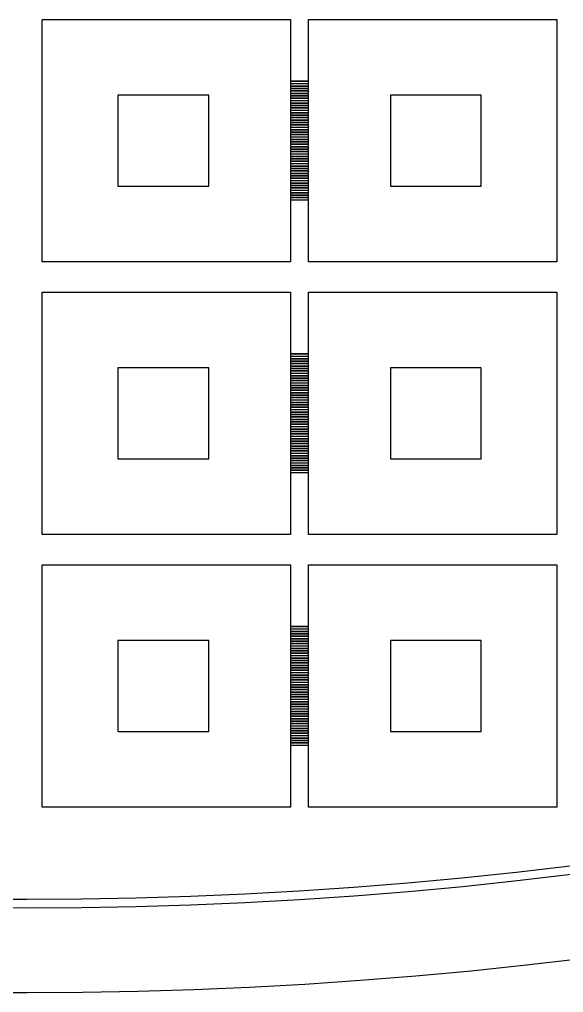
# Model space of a CAD drawing. Extents: x 40 to 187, y -3 to 150.
# Drawn here: x 110.31 to 119.5, y -2.87 to 13.55 of the extents above; entities that cross this region are included whole.
import ezdxf

# ---------------------------------------------------------------- set-up
doc = ezdxf.new("R2010")
doc.units = 0

msp = doc.modelspace()

# ---------------------------------------------------------------- linework, layer by layer
for p, q in [((110.696, 9.459), (110.696, 13.5494)), ((110.696, 13.5494), (114.889, 13.5494)), ((114.889, 13.5494), (114.889, 12.5115)), ((115.196, 12.5115), (115.196, 13.5494)), ((115.196, 13.5494), (119.389, 13.5494)), ((119.389, 13.5494), (119.389, 9.459)), ((114.889, 12.5115), (115.196, 12.5115)), ((115.196, 12.5013), (114.889, 12.5013)), ((114.889, 12.5013), (114.889, 12.4706)), ((115.196, 12.4706), (115.196, 12.5013)), ((114.889, 12.4706), (115.196, 12.4706)), ((115.196, 12.4604), (114.889, 12.4604)), ((114.889, 12.4604), (114.889, 12.4297)), ((114.889, 12.4297), (115.196, 12.4297)), ((115.196, 12.4195), (114.889, 12.4195)), ((114.889, 12.4195), (114.889, 12.3888)), ((114.889, 12.3888), (115.196, 12.3888)), ((115.196, 12.3786), (114.889, 12.3786)), ((114.889, 12.3786), (114.889, 12.3479)), ((114.889, 12.3479), (115.196, 12.3479)), ((115.196, 12.3376), (114.889, 12.3376)), ((114.889, 12.3376), (114.889, 12.307)), ((115.196, 12.4297), (115.196, 12.4604)), ((115.196, 12.3888), (115.196, 12.4195)), ((115.196, 12.3479), (115.196, 12.3786)), ((115.196, 12.307), (115.196, 12.3376)), ((113.509, 12.2712), (111.975, 12.2712)), ((111.975, 12.2712), (111.975, 10.7373)), ((113.509, 10.7373), (113.509, 12.2712)), ((114.889, 12.307), (115.196, 12.307)), ((115.196, 12.2968), (114.889, 12.2968)), ((114.889, 12.2968), (114.889, 12.2661)), ((114.889, 12.2661), (115.196, 12.2661)), ((115.196, 12.2558), (114.889, 12.2558)), ((114.889, 12.2558), (114.889, 12.2252)), ((114.889, 12.2252), (115.196, 12.2252)), ((115.196, 12.2149), (114.889, 12.2149)), ((114.889, 12.2149), (114.889, 12.1843)), ((114.889, 12.1843), (115.196, 12.1843)), ((115.196, 12.174), (114.889, 12.174)), ((114.889, 12.174), (114.889, 12.1434)), ((115.196, 12.2661), (115.196, 12.2968)), ((115.196, 12.2252), (115.196, 12.2558)), ((115.196, 12.1843), (115.196, 12.2149)), ((115.196, 12.1434), (115.196, 12.174)), ((118.11, 12.2712), (116.576, 12.2712)), ((116.576, 12.2712), (116.576, 10.7373)), ((118.11, 10.7373), (118.11, 12.2712)), ((114.889, 12.1434), (115.196, 12.1434)), ((115.196, 12.1331), (114.889, 12.1331)), ((114.889, 12.1331), (114.889, 12.1024)), ((114.889, 12.1024), (115.196, 12.1024)), ((115.196, 12.0922), (114.889, 12.0922)), ((114.889, 12.0922), (114.889, 12.0616)), ((114.889, 12.0616), (115.196, 12.0616)), ((115.196, 12.0513), (114.889, 12.0513)), ((114.889, 12.0513), (114.889, 12.0206)), ((114.889, 12.0206), (115.196, 12.0206)), ((115.196, 12.0104), (114.889, 12.0104)), ((114.889, 12.0104), (114.889, 11.9798)), ((115.196, 12.1024), (115.196, 12.1331)), ((115.196, 12.0616), (115.196, 12.0922)), ((115.196, 12.0206), (115.196, 12.0513)), ((115.196, 11.9798), (115.196, 12.0104)), ((114.889, 11.9798), (115.196, 11.9798)), ((115.196, 11.9695), (114.889, 11.9695)), ((114.889, 11.9695), (114.889, 11.9388)), ((114.889, 11.9388), (115.196, 11.9388)), ((115.196, 11.9286), (114.889, 11.9286)), ((114.889, 11.9286), (114.889, 11.8979)), ((114.889, 11.8979), (115.196, 11.8979)), ((115.196, 11.8877), (114.889, 11.8877)), ((114.889, 11.8877), (114.889, 11.857)), ((114.889, 11.857), (115.196, 11.857)), ((115.196, 11.8468), (114.889, 11.8468)), ((114.889, 11.8468), (114.889, 11.8161)), ((115.196, 11.9388), (115.196, 11.9695)), ((115.196, 11.8979), (115.196, 11.9286)), ((115.196, 11.857), (115.196, 11.8877)), ((115.196, 11.8161), (115.196, 11.8468)), ((114.889, 11.8161), (115.196, 11.8161)), ((115.196, 11.8059), (114.889, 11.8059)), ((114.889, 11.8059), (114.889, 11.7752)), ((114.889, 11.7752), (115.196, 11.7752)), ((115.196, 11.765), (114.889, 11.765)), ((114.889, 11.765), (114.889, 11.7343)), ((114.889, 11.7343), (115.196, 11.7343)), ((115.196, 11.7241), (114.889, 11.7241)), ((114.889, 11.7241), (114.889, 11.6934)), ((114.889, 11.6934), (115.196, 11.6934)), ((115.196, 11.6832), (114.889, 11.6832)), ((114.889, 11.6832), (114.889, 11.6525)), ((115.196, 11.7752), (115.196, 11.8059)), ((115.196, 11.7343), (115.196, 11.765)), ((115.196, 11.6934), (115.196, 11.7241)), ((115.196, 11.6525), (115.196, 11.6832)), ((114.889, 11.6525), (115.196, 11.6525)), ((115.196, 11.6423), (114.889, 11.6423)), ((114.889, 11.6423), (114.889, 11.6116)), ((114.889, 11.6116), (115.196, 11.6116)), ((115.196, 11.6014), (114.889, 11.6014)), ((114.889, 11.6014), (114.889, 11.5707)), ((114.889, 11.5707), (115.196, 11.5707)), ((115.196, 11.5605), (114.889, 11.5605)), ((114.889, 11.5605), (114.889, 11.5298)), ((114.889, 11.5298), (115.196, 11.5298)), ((115.196, 11.5196), (114.889, 11.5196)), ((114.889, 11.5196), (114.889, 11.4889)), ((115.196, 11.6116), (115.196, 11.6423)), ((115.196, 11.5707), (115.196, 11.6014)), ((115.196, 11.5298), (115.196, 11.5605)), ((115.196, 11.4889), (115.196, 11.5196)), ((114.889, 11.4889), (115.196, 11.4889)), ((115.196, 11.4787), (114.889, 11.4787)), ((114.889, 11.4787), (114.889, 11.448)), ((114.889, 11.448), (115.196, 11.448)), ((115.196, 11.4378), (114.889, 11.4378)), ((114.889, 11.4378), (114.889, 11.4071)), ((114.889, 11.4071), (115.196, 11.4071)), ((115.196, 11.3969), (114.889, 11.3969)), ((114.889, 11.3969), (114.889, 11.3662)), ((114.889, 11.3662), (115.196, 11.3662)), ((115.196, 11.356), (114.889, 11.356)), ((114.889, 11.356), (114.889, 11.3253)), ((115.196, 11.448), (115.196, 11.4787)), ((115.196, 11.4071), (115.196, 11.4378)), ((115.196, 11.3662), (115.196, 11.3969)), ((115.196, 11.3253), (115.196, 11.356)), ((114.889, 11.3253), (115.196, 11.3253)), ((115.196, 11.3151), (114.889, 11.3151)), ((114.889, 11.3151), (114.889, 11.2844)), ((114.889, 11.2844), (115.196, 11.2844)), ((115.196, 11.2742), (114.889, 11.2742)), ((114.889, 11.2742), (114.889, 11.2435)), ((114.889, 11.2435), (115.196, 11.2435)), ((115.196, 11.2333), (114.889, 11.2333)), ((114.889, 11.2333), (114.889, 11.2026)), ((114.889, 11.2026), (115.196, 11.2026)), ((115.196, 11.1924), (114.889, 11.1924)), ((114.889, 11.1924), (114.889, 11.1617)), ((115.196, 11.2844), (115.196, 11.3151)), ((115.196, 11.2435), (115.196, 11.2742)), ((115.196, 11.2026), (115.196, 11.2333)), ((115.196, 11.1617), (115.196, 11.1924)), ((114.889, 11.1617), (115.196, 11.1617)), ((115.196, 11.1515), (114.889, 11.1515)), ((114.889, 11.1515), (114.889, 11.1208)), ((114.889, 11.1208), (115.196, 11.1208)), ((115.196, 11.1105), (114.889, 11.1105)), ((114.889, 11.1105), (114.889, 11.0799)), ((114.889, 11.0799), (115.196, 11.0799)), ((115.196, 11.0697), (114.889, 11.0697)), ((114.889, 11.0697), (114.889, 11.039)), ((114.889, 11.039), (115.196, 11.039)), ((115.196, 11.0287), (114.889, 11.0287)), ((114.889, 11.0287), (114.889, 10.9981)), ((115.196, 11.1208), (115.196, 11.1515)), ((115.196, 11.0799), (115.196, 11.1105)), ((115.196, 11.039), (115.196, 11.0697)), ((115.196, 10.9981), (115.196, 11.0287)), ((114.889, 10.9981), (115.196, 10.9981)), ((115.196, 10.9878), (114.889, 10.9878)), ((114.889, 10.9878), (114.889, 10.9572)), ((114.889, 10.9572), (115.196, 10.9572)), ((115.196, 10.9469), (114.889, 10.9469)), ((114.889, 10.9469), (114.889, 10.9162)), ((114.889, 10.9162), (115.196, 10.9162)), ((115.196, 10.906), (114.889, 10.906)), ((114.889, 10.906), (114.889, 10.8754)), ((114.889, 10.8754), (115.196, 10.8754)), ((115.196, 10.8651), (114.889, 10.8651)), ((114.889, 10.8651), (114.889, 10.8344)), ((115.196, 10.9572), (115.196, 10.9878)), ((115.196, 10.9162), (115.196, 10.9469)), ((115.196, 10.8754), (115.196, 10.906)), ((115.196, 10.8344), (115.196, 10.8651)), ((111.975, 10.7373), (113.509, 10.7373)), ((114.889, 10.8344), (115.196, 10.8344)), ((115.196, 10.8242), (114.889, 10.8242)), ((114.889, 10.8242), (114.889, 10.7935)), ((114.889, 10.7935), (115.196, 10.7935)), ((115.196, 10.7833), (114.889, 10.7833)), ((114.889, 10.7833), (114.889, 10.7526)), ((114.889, 10.7526), (115.196, 10.7526)), ((115.196, 10.7424), (114.889, 10.7424)), ((114.889, 10.7424), (114.889, 10.7117)), ((114.889, 10.7117), (115.196, 10.7117)), ((115.196, 10.7015), (114.889, 10.7015)), ((114.889, 10.7015), (114.889, 10.6708)), ((115.196, 10.7935), (115.196, 10.8242)), ((115.196, 10.7526), (115.196, 10.7833)), ((115.196, 10.7117), (115.196, 10.7424)), ((115.196, 10.6708), (115.196, 10.7015)), ((116.576, 10.7373), (118.11, 10.7373)), ((114.889, 10.6708), (115.196, 10.6708)), ((115.196, 10.6606), (114.889, 10.6606)), ((114.889, 10.6606), (114.889, 10.6299)), ((114.889, 10.6299), (115.196, 10.6299)), ((115.196, 10.6197), (114.889, 10.6197)), ((114.889, 10.6197), (114.889, 10.589)), ((114.889, 10.589), (115.196, 10.589)), ((115.196, 10.5788), (114.889, 10.5788)), ((114.889, 10.5788), (114.889, 10.5481)), ((114.889, 10.5481), (115.196, 10.5481)), ((115.196, 10.5379), (114.889, 10.5379)), ((114.889, 10.5379), (114.889, 10.5072)), ((115.196, 10.6299), (115.196, 10.6606)), ((115.196, 10.589), (115.196, 10.6197)), ((115.196, 10.5481), (115.196, 10.5788)), ((115.196, 10.5072), (115.196, 10.5379)), ((114.889, 10.5072), (115.196, 10.5072)), ((115.196, 10.497), (114.889, 10.497)), ((114.889, 10.497), (114.889, 9.459)), ((115.196, 9.459), (115.196, 10.497)), ((114.889, 9.459), (110.696, 9.459)), ((119.389, 9.459), (115.196, 9.459)), ((110.696, 4.8574), (110.696, 8.9477)), ((110.696, 8.9477), (114.889, 8.9477)), ((114.889, 8.9477), (114.889, 7.9098)), ((115.196, 7.9098), (115.196, 8.9477)), ((115.196, 8.9477), (119.389, 8.9477)), ((119.389, 8.9477), (119.389, 4.8574)), ((114.889, 7.9098), (115.196, 7.9098)), ((115.196, 7.8996), (114.889, 7.8996)), ((114.889, 7.8996), (114.889, 7.8689)), ((115.196, 7.8689), (115.196, 7.8996)), ((114.889, 7.8689), (115.196, 7.8689)), ((115.196, 7.8587), (114.889, 7.8587)), ((114.889, 7.8587), (114.889, 7.828)), ((114.889, 7.828), (115.196, 7.828)), ((115.196, 7.8178), (114.889, 7.8178)), ((114.889, 7.8178), (114.889, 7.7871)), ((114.889, 7.7871), (115.196, 7.7871)), ((115.196, 7.7769), (114.889, 7.7769)), ((114.889, 7.7769), (114.889, 7.7462)), ((114.889, 7.7462), (115.196, 7.7462)), ((115.196, 7.7359), (114.889, 7.7359)), ((114.889, 7.7359), (114.889, 7.7053)), ((115.196, 7.828), (115.196, 7.8587)), ((115.196, 7.7871), (115.196, 7.8178)), ((115.196, 7.7462), (115.196, 7.7769)), ((115.196, 7.7053), (115.196, 7.7359)), ((113.509, 7.6695), (111.975, 7.6695)), ((111.975, 7.6695), (111.975, 6.1356)), ((113.509, 6.1356), (113.509, 7.6695)), ((114.889, 7.7053), (115.196, 7.7053)), ((115.196, 7.6951), (114.889, 7.6951)), ((114.889, 7.6951), (114.889, 7.6644)), ((114.889, 7.6644), (115.196, 7.6644)), ((115.196, 7.6541), (114.889, 7.6541)), ((114.889, 7.6541), (114.889, 7.6235)), ((114.889, 7.6235), (115.196, 7.6235)), ((115.196, 7.6132), (114.889, 7.6132)), ((114.889, 7.6132), (114.889, 7.5826)), ((114.889, 7.5826), (115.196, 7.5826)), ((115.196, 7.5723), (114.889, 7.5723)), ((114.889, 7.5723), (114.889, 7.5417)), ((115.196, 7.6644), (115.196, 7.6951)), ((115.196, 7.6235), (115.196, 7.6541)), ((115.196, 7.5826), (115.196, 7.6132)), ((115.196, 7.5417), (115.196, 7.5723)), ((118.11, 7.6695), (116.576, 7.6695)), ((116.576, 7.6695), (116.576, 6.1356)), ((118.11, 6.1356), (118.11, 7.6695)), ((114.889, 7.5417), (115.196, 7.5417)), ((115.196, 7.5314), (114.889, 7.5314)), ((114.889, 7.5314), (114.889, 7.5008)), ((114.889, 7.5008), (115.196, 7.5008)), ((115.196, 7.4905), (114.889, 7.4905)), ((114.889, 7.4905), (114.889, 7.4599)), ((114.889, 7.4599), (115.196, 7.4599)), ((115.196, 7.4496), (114.889, 7.4496)), ((114.889, 7.4496), (114.889, 7.4189)), ((114.889, 7.4189), (115.196, 7.4189)), ((115.196, 7.4087), (114.889, 7.4087)), ((114.889, 7.4087), (114.889, 7.378)), ((115.196, 7.5008), (115.196, 7.5314)), ((115.196, 7.4599), (115.196, 7.4905)), ((115.196, 7.4189), (115.196, 7.4496)), ((115.196, 7.378), (115.196, 7.4087)), ((114.889, 7.378), (115.196, 7.378)), ((115.196, 7.3678), (114.889, 7.3678)), ((114.889, 7.3678), (114.889, 7.3371)), ((114.889, 7.3371), (115.196, 7.3371)), ((115.196, 7.3269), (114.889, 7.3269)), ((114.889, 7.3269), (114.889, 7.2962)), ((114.889, 7.2962), (115.196, 7.2962)), ((115.196, 7.286), (114.889, 7.286)), ((114.889, 7.286), (114.889, 7.2553)), ((114.889, 7.2553), (115.196, 7.2553)), ((115.196, 7.2451), (114.889, 7.2451)), ((114.889, 7.2451), (114.889, 7.2144)), ((115.196, 7.3371), (115.196, 7.3678)), ((115.196, 7.2962), (115.196, 7.3269)), ((115.196, 7.2553), (115.196, 7.286)), ((115.196, 7.2144), (115.196, 7.2451)), ((114.889, 7.2144), (115.196, 7.2144)), ((115.196, 7.2042), (114.889, 7.2042)), ((114.889, 7.2042), (114.889, 7.1735)), ((114.889, 7.1735), (115.196, 7.1735)), ((115.196, 7.1633), (114.889, 7.1633)), ((114.889, 7.1633), (114.889, 7.1326)), ((114.889, 7.1326), (115.196, 7.1326)), ((115.196, 7.1224), (114.889, 7.1224)), ((114.889, 7.1224), (114.889, 7.0917)), ((114.889, 7.0917), (115.196, 7.0917)), ((115.196, 7.0815), (114.889, 7.0815)), ((114.889, 7.0815), (114.889, 7.0508)), ((115.196, 7.1735), (115.196, 7.2042)), ((115.196, 7.1326), (115.196, 7.1633)), ((115.196, 7.0917), (115.196, 7.1224)), ((115.196, 7.0508), (115.196, 7.0815)), ((114.889, 7.0508), (115.196, 7.0508)), ((115.196, 7.0406), (114.889, 7.0406)), ((114.889, 7.0406), (114.889, 7.0099)), ((114.889, 7.0099), (115.196, 7.0099)), ((115.196, 6.9997), (114.889, 6.9997)), ((114.889, 6.9997), (114.889, 6.969)), ((114.889, 6.969), (115.196, 6.969)), ((115.196, 6.9588), (114.889, 6.9588)), ((114.889, 6.9588), (114.889, 6.9281)), ((114.889, 6.9281), (115.196, 6.9281)), ((115.196, 6.9179), (114.889, 6.9179)), ((114.889, 6.9179), (114.889, 6.8872)), ((115.196, 7.0099), (115.196, 7.0406)), ((115.196, 6.969), (115.196, 6.9997)), ((115.196, 6.9281), (115.196, 6.9588)), ((115.196, 6.8872), (115.196, 6.9179)), ((114.889, 6.8872), (115.196, 6.8872)), ((115.196, 6.877), (114.889, 6.877)), ((114.889, 6.877), (114.889, 6.8463)), ((114.889, 6.8463), (115.196, 6.8463)), ((115.196, 6.8361), (114.889, 6.8361)), ((114.889, 6.8361), (114.889, 6.8054)), ((114.889, 6.8054), (115.196, 6.8054)), ((115.196, 6.7952), (114.889, 6.7952)), ((114.889, 6.7952), (114.889, 6.7645)), ((114.889, 6.7645), (115.196, 6.7645)), ((115.196, 6.7543), (114.889, 6.7543)), ((114.889, 6.7543), (114.889, 6.7236)), ((115.196, 6.8463), (115.196, 6.877)), ((115.196, 6.8054), (115.196, 6.8361)), ((115.196, 6.7645), (115.196, 6.7952)), ((115.196, 6.7236), (115.196, 6.7543)), ((114.889, 6.7236), (115.196, 6.7236)), ((115.196, 6.7134), (114.889, 6.7134)), ((114.889, 6.7134), (114.889, 6.6827)), ((114.889, 6.6827), (115.196, 6.6827)), ((115.196, 6.6725), (114.889, 6.6725)), ((114.889, 6.6725), (114.889, 6.6418)), ((114.889, 6.6418), (115.196, 6.6418)), ((115.196, 6.6316), (114.889, 6.6316)), ((114.889, 6.6316), (114.889, 6.6009)), ((114.889, 6.6009), (115.196, 6.6009)), ((115.196, 6.5907), (114.889, 6.5907)), ((114.889, 6.5907), (114.889, 6.56)), ((115.196, 6.6827), (115.196, 6.7134)), ((115.196, 6.6418), (115.196, 6.6725)), ((115.196, 6.6009), (115.196, 6.6316)), ((115.196, 6.56), (115.196, 6.5907)), ((114.889, 6.56), (115.196, 6.56)), ((115.196, 6.5498), (114.889, 6.5498)), ((114.889, 6.5498), (114.889, 6.5191)), ((114.889, 6.5191), (115.196, 6.5191)), ((115.196, 6.5088), (114.889, 6.5088)), ((114.889, 6.5088), (114.889, 6.4782)), ((114.889, 6.4782), (115.196, 6.4782)), ((115.196, 6.468), (114.889, 6.468)), ((114.889, 6.468), (114.889, 6.4373)), ((114.889, 6.4373), (115.196, 6.4373)), ((115.196, 6.427), (114.889, 6.427)), ((114.889, 6.427), (114.889, 6.3964)), ((115.196, 6.5191), (115.196, 6.5498)), ((115.196, 6.4782), (115.196, 6.5088)), ((115.196, 6.4373), (115.196, 6.468)), ((115.196, 6.3964), (115.196, 6.427)), ((114.889, 6.3964), (115.196, 6.3964)), ((115.196, 6.3861), (114.889, 6.3861)), ((114.889, 6.3861), (114.889, 6.3555)), ((114.889, 6.3555), (115.196, 6.3555)), ((115.196, 6.3452), (114.889, 6.3452)), ((114.889, 6.3452), (114.889, 6.3145)), ((114.889, 6.3145), (115.196, 6.3145)), ((115.196, 6.3043), (114.889, 6.3043)), ((114.889, 6.3043), (114.889, 6.2736)), ((114.889, 6.2736), (115.196, 6.2736)), ((115.196, 6.2634), (114.889, 6.2634)), ((114.889, 6.2634), (114.889, 6.2327)), ((115.196, 6.3555), (115.196, 6.3861)), ((115.196, 6.3145), (115.196, 6.3452)), ((115.196, 6.2736), (115.196, 6.3043)), ((115.196, 6.2327), (115.196, 6.2634)), ((111.975, 6.1356), (113.509, 6.1356)), ((114.889, 6.2327), (115.196, 6.2327)), ((115.196, 6.2225), (114.889, 6.2225)), ((114.889, 6.2225), (114.889, 6.1918)), ((114.889, 6.1918), (115.196, 6.1918)), ((115.196, 6.1816), (114.889, 6.1816)), ((114.889, 6.1816), (114.889, 6.1509)), ((114.889, 6.1509), (115.196, 6.1509)), ((115.196, 6.1407), (114.889, 6.1407)), ((114.889, 6.1407), (114.889, 6.11)), ((114.889, 6.11), (115.196, 6.11)), ((115.196, 6.0998), (114.889, 6.0998)), ((114.889, 6.0998), (114.889, 6.0691)), ((115.196, 6.1918), (115.196, 6.2225)), ((115.196, 6.1509), (115.196, 6.1816)), ((115.196, 6.11), (115.196, 6.1407)), ((115.196, 6.0691), (115.196, 6.0998)), ((116.576, 6.1356), (118.11, 6.1356)), ((114.889, 6.0691), (115.196, 6.0691)), ((115.196, 6.0589), (114.889, 6.0589)), ((114.889, 6.0589), (114.889, 6.0282)), ((114.889, 6.0282), (115.196, 6.0282)), ((115.196, 6.018), (114.889, 6.018)), ((114.889, 6.018), (114.889, 5.9873)), ((114.889, 5.9873), (115.196, 5.9873)), ((115.196, 5.9771), (114.889, 5.9771)), ((114.889, 5.9771), (114.889, 5.9464)), ((114.889, 5.9464), (115.196, 5.9464)), ((115.196, 5.9362), (114.889, 5.9362)), ((114.889, 5.9362), (114.889, 5.9055)), ((115.196, 6.0282), (115.196, 6.0589)), ((115.196, 5.9873), (115.196, 6.018)), ((115.196, 5.9464), (115.196, 5.9771)), ((115.196, 5.9055), (115.196, 5.9362)), ((114.889, 5.9055), (115.196, 5.9055)), ((115.196, 5.8953), (114.889, 5.8953)), ((114.889, 5.8953), (114.889, 4.8574)), ((115.196, 4.8574), (115.196, 5.8953)), ((114.889, 4.8574), (110.696, 4.8574)), ((119.389, 4.8574), (115.196, 4.8574)), ((110.696, 0.2556), (110.696, 4.346)), ((110.696, 4.346), (114.889, 4.346)), ((114.889, 4.346), (114.889, 3.3081)), ((115.196, 3.3081), (115.196, 4.346)), ((115.196, 4.346), (119.389, 4.346)), ((119.389, 4.346), (119.389, 0.2556)), ((114.889, 3.3081), (115.196, 3.3081)), ((115.196, 3.2979), (114.889, 3.2979)), ((114.889, 3.2979), (114.889, 3.2672)), ((115.196, 3.2672), (115.196, 3.2979)), ((114.889, 3.2672), (115.196, 3.2672)), ((115.196, 3.257), (114.889, 3.257)), ((114.889, 3.257), (114.889, 3.2263)), ((114.889, 3.2263), (115.196, 3.2263)), ((115.196, 3.2161), (114.889, 3.2161)), ((114.889, 3.2161), (114.889, 3.1854)), ((114.889, 3.1854), (115.196, 3.1854)), ((115.196, 3.1752), (114.889, 3.1752)), ((114.889, 3.1752), (114.889, 3.1445)), ((114.889, 3.1445), (115.196, 3.1445)), ((115.196, 3.1343), (114.889, 3.1343)), ((114.889, 3.1343), (114.889, 3.1036)), ((115.196, 3.2263), (115.196, 3.257)), ((115.196, 3.1854), (115.196, 3.2161)), ((115.196, 3.1445), (115.196, 3.1752)), ((115.196, 3.1036), (115.196, 3.1343)), ((113.509, 3.0678), (111.975, 3.0678)), ((111.975, 3.0678), (111.975, 1.5339)), ((113.509, 1.5339), (113.509, 3.0678)), ((114.889, 3.1036), (115.196, 3.1036)), ((115.196, 3.0934), (114.889, 3.0934)), ((114.889, 3.0934), (114.889, 3.0627)), ((114.889, 3.0627), (115.196, 3.0627)), ((115.196, 3.0524), (114.889, 3.0524)), ((114.889, 3.0524), (114.889, 3.0218)), ((114.889, 3.0218), (115.196, 3.0218)), ((115.196, 3.0115), (114.889, 3.0115)), ((114.889, 3.0115), (114.889, 2.9809)), ((114.889, 2.9809), (115.196, 2.9809)), ((115.196, 2.9706), (114.889, 2.9706)), ((114.889, 2.9706), (114.889, 2.94)), ((115.196, 3.0627), (115.196, 3.0934)), ((115.196, 3.0218), (115.196, 3.0524)), ((115.196, 2.9809), (115.196, 3.0115)), ((115.196, 2.94), (115.196, 2.9706)), ((118.11, 3.0678), (116.576, 3.0678)), ((116.576, 3.0678), (116.576, 1.5339)), ((118.11, 1.5339), (118.11, 3.0678)), ((114.889, 2.94), (115.196, 2.94)), ((115.196, 2.9297), (114.889, 2.9297)), ((114.889, 2.9297), (114.889, 2.899)), ((114.889, 2.899), (115.196, 2.899)), ((115.196, 2.8888), (114.889, 2.8888)), ((114.889, 2.8888), (114.889, 2.8582)), ((114.889, 2.8582), (115.196, 2.8582)), ((115.196, 2.8479), (114.889, 2.8479)), ((114.889, 2.8479), (114.889, 2.8173)), ((114.889, 2.8173), (115.196, 2.8173)), ((115.196, 2.807), (114.889, 2.807)), ((114.889, 2.807), (114.889, 2.7763)), ((115.196, 2.899), (115.196, 2.9297)), ((115.196, 2.8582), (115.196, 2.8888)), ((115.196, 2.8173), (115.196, 2.8479)), ((115.196, 2.7763), (115.196, 2.807)), ((114.889, 2.7763), (115.196, 2.7763)), ((115.196, 2.7661), (114.889, 2.7661)), ((114.889, 2.7661), (114.889, 2.7354)), ((114.889, 2.7354), (115.196, 2.7354)), ((115.196, 2.7252), (114.889, 2.7252)), ((114.889, 2.7252), (114.889, 2.6945)), ((114.889, 2.6945), (115.196, 2.6945)), ((115.196, 2.6843), (114.889, 2.6843)), ((114.889, 2.6843), (114.889, 2.6536)), ((114.889, 2.6536), (115.196, 2.6536)), ((115.196, 2.6434), (114.889, 2.6434)), ((114.889, 2.6434), (114.889, 2.6127)), ((115.196, 2.7354), (115.196, 2.7661)), ((115.196, 2.6945), (115.196, 2.7252)), ((115.196, 2.6536), (115.196, 2.6843)), ((115.196, 2.6127), (115.196, 2.6434)), ((114.889, 2.6127), (115.196, 2.6127)), ((115.196, 2.6025), (114.889, 2.6025)), ((114.889, 2.6025), (114.889, 2.5718)), ((114.889, 2.5718), (115.196, 2.5718)), ((115.196, 2.5616), (114.889, 2.5616)), ((114.889, 2.5616), (114.889, 2.5309)), ((114.889, 2.5309), (115.196, 2.5309)), ((115.196, 2.5207), (114.889, 2.5207)), ((114.889, 2.5207), (114.889, 2.49)), ((114.889, 2.49), (115.196, 2.49)), ((115.196, 2.4798), (114.889, 2.4798)), ((114.889, 2.4798), (114.889, 2.4491)), ((115.196, 2.5718), (115.196, 2.6025)), ((115.196, 2.5309), (115.196, 2.5616)), ((115.196, 2.49), (115.196, 2.5207)), ((115.196, 2.4491), (115.196, 2.4798)), ((114.889, 2.4491), (115.196, 2.4491)), ((115.196, 2.4389), (114.889, 2.4389)), ((114.889, 2.4389), (114.889, 2.4082)), ((114.889, 2.4082), (115.196, 2.4082)), ((115.196, 2.398), (114.889, 2.398)), ((114.889, 2.398), (114.889, 2.3673)), ((114.889, 2.3673), (115.196, 2.3673)), ((115.196, 2.3571), (114.889, 2.3571)), ((114.889, 2.3571), (114.889, 2.3264)), ((114.889, 2.3264), (115.196, 2.3264)), ((115.196, 2.3162), (114.889, 2.3162)), ((114.889, 2.3162), (114.889, 2.2855)), ((115.196, 2.4082), (115.196, 2.4389)), ((115.196, 2.3673), (115.196, 2.398)), ((115.196, 2.3264), (115.196, 2.3571)), ((115.196, 2.2855), (115.196, 2.3162)), ((114.889, 2.2855), (115.196, 2.2855)), ((115.196, 2.2753), (114.889, 2.2753)), ((114.889, 2.2753), (114.889, 2.2446)), ((114.889, 2.2446), (115.196, 2.2446)), ((115.196, 2.2344), (114.889, 2.2344)), ((114.889, 2.2344), (114.889, 2.2037)), ((114.889, 2.2037), (115.196, 2.2037)), ((115.196, 2.1935), (114.889, 2.1935)), ((114.889, 2.1935), (114.889, 2.1628)), ((114.889, 2.1628), (115.196, 2.1628)), ((115.196, 2.1526), (114.889, 2.1526)), ((114.889, 2.1526), (114.889, 2.1219)), ((115.196, 2.2446), (115.196, 2.2753)), ((115.196, 2.2037), (115.196, 2.2344)), ((115.196, 2.1628), (115.196, 2.1935)), ((115.196, 2.1219), (115.196, 2.1526)), ((114.889, 2.1219), (115.196, 2.1219)), ((115.196, 2.1117), (114.889, 2.1117)), ((114.889, 2.1117), (114.889, 2.081)), ((114.889, 2.081), (115.196, 2.081)), ((115.196, 2.0708), (114.889, 2.0708)), ((114.889, 2.0708), (114.889, 2.0401)), ((114.889, 2.0401), (115.196, 2.0401)), ((115.196, 2.0299), (114.889, 2.0299)), ((114.889, 2.0299), (114.889, 1.9992)), ((114.889, 1.9992), (115.196, 1.9992)), ((115.196, 1.9889), (114.889, 1.9889)), ((114.889, 1.9889), (114.889, 1.9583)), ((115.196, 2.081), (115.196, 2.1117)), ((115.196, 2.0401), (115.196, 2.0708)), ((115.196, 1.9992), (115.196, 2.0299)), ((115.196, 1.9583), (115.196, 1.9889)), ((114.889, 1.9583), (115.196, 1.9583)), ((115.196, 1.9481), (114.889, 1.9481)), ((114.889, 1.9481), (114.889, 1.9174)), ((114.889, 1.9174), (115.196, 1.9174)), ((115.196, 1.9071), (114.889, 1.9071)), ((114.889, 1.9071), (114.889, 1.8765)), ((114.889, 1.8765), (115.196, 1.8765)), ((115.196, 1.8663), (114.889, 1.8663)), ((114.889, 1.8663), (114.889, 1.8356)), ((114.889, 1.8356), (115.196, 1.8356)), ((115.196, 1.8253), (114.889, 1.8253)), ((114.889, 1.8253), (114.889, 1.7947)), ((115.196, 1.9174), (115.196, 1.9481)), ((115.196, 1.8765), (115.196, 1.9071)), ((115.196, 1.8356), (115.196, 1.8663)), ((115.196, 1.7947), (115.196, 1.8253)), ((114.889, 1.7947), (115.196, 1.7947)), ((115.196, 1.7844), (114.889, 1.7844)), ((114.889, 1.7844), (114.889, 1.7538)), ((114.889, 1.7538), (115.196, 1.7538)), ((115.196, 1.7435), (114.889, 1.7435)), ((114.889, 1.7435), (114.889, 1.7128)), ((114.889, 1.7128), (115.196, 1.7128)), ((115.196, 1.7026), (114.889, 1.7026)), ((114.889, 1.7026), (114.889, 1.672)), ((114.889, 1.672), (115.196, 1.672)), ((115.196, 1.6617), (114.889, 1.6617)), ((114.889, 1.6617), (114.889, 1.631)), ((115.196, 1.7538), (115.196, 1.7844)), ((115.196, 1.7128), (115.196, 1.7435)), ((115.196, 1.672), (115.196, 1.7026)), ((115.196, 1.631), (115.196, 1.6617)), ((111.975, 1.5339), (113.509, 1.5339)), ((114.889, 1.631), (115.196, 1.631)), ((115.196, 1.6208), (114.889, 1.6208)), ((114.889, 1.6208), (114.889, 1.5901)), ((114.889, 1.5901), (115.196, 1.5901)), ((115.196, 1.5799), (114.889, 1.5799)), ((114.889, 1.5799), (114.889, 1.5492)), ((114.889, 1.5492), (115.196, 1.5492)), ((115.196, 1.539), (114.889, 1.539)), ((114.889, 1.539), (114.889, 1.5083)), ((114.889, 1.5083), (115.196, 1.5083)), ((115.196, 1.4981), (114.889, 1.4981)), ((114.889, 1.4981), (114.889, 1.4674)), ((115.196, 1.5901), (115.196, 1.6208)), ((115.196, 1.5492), (115.196, 1.5799)), ((115.196, 1.5083), (115.196, 1.539)), ((115.196, 1.4674), (115.196, 1.4981)), ((116.576, 1.5339), (118.11, 1.5339)), ((114.889, 1.4674), (115.196, 1.4674)), ((115.196, 1.4572), (114.889, 1.4572)), ((114.889, 1.4572), (114.889, 1.4265)), ((114.889, 1.4265), (115.196, 1.4265)), ((115.196, 1.4163), (114.889, 1.4163)), ((114.889, 1.4163), (114.889, 1.3856)), ((114.889, 1.3856), (115.196, 1.3856)), ((115.196, 1.3754), (114.889, 1.3754)), ((114.889, 1.3754), (114.889, 1.3447)), ((114.889, 1.3447), (115.196, 1.3447)), ((115.196, 1.3345), (114.889, 1.3345)), ((114.889, 1.3345), (114.889, 1.3038)), ((115.196, 1.4265), (115.196, 1.4572)), ((115.196, 1.3856), (115.196, 1.4163)), ((115.196, 1.3447), (115.196, 1.3754)), ((115.196, 1.3038), (115.196, 1.3345)), ((114.889, 1.3038), (115.196, 1.3038)), ((115.196, 1.2936), (114.889, 1.2936)), ((114.889, 1.2936), (114.889, 0.2556)), ((115.196, 0.2556), (115.196, 1.2936)), ((114.889, 0.2556), (110.696, 0.2556)), ((119.389, 0.2556), (115.196, 0.2556)), ((118.699, -0.8413), (119.612, -0.7343)), ((116.869, -1.0215), (117.785, -0.937)), ((117.785, -0.937), (118.699, -0.8413)), ((119.631, -0.8832), (118.716, -0.9904)), ((115.035, -1.1568), (115.953, -1.0948)), ((115.953, -1.0948), (116.869, -1.0215)), ((117.799, -1.0863), (116.882, -1.171)), ((118.716, -0.9904), (117.799, -1.0863)), ((109.521, -1.2921), (110.441, -1.2978)), ((110.441, -1.2978), (111.36, -1.2921)), ((111.36, -1.2921), (112.28, -1.2752)), ((112.28, -1.2752), (113.199, -1.247)), ((113.199, -1.247), (114.117, -1.2075)), ((114.117, -1.2075), (115.035, -1.1568)), ((115.044, -1.3065), (114.125, -1.3574)), ((115.964, -1.2444), (115.044, -1.3065)), ((116.882, -1.171), (115.964, -1.2444)), ((110.441, -1.4478), (109.52, -1.4421)), ((111.362, -1.4421), (110.441, -1.4478)), ((112.283, -1.4252), (111.362, -1.4421)), ((113.204, -1.3969), (112.283, -1.4252)), ((114.125, -1.3574), (113.204, -1.3969)), ((118.873, -2.4067), (119.805, -2.2975)), ((117.939, -2.5044), (118.873, -2.4067)), ((116.068, -2.6655), (117.004, -2.5907)), ((117.004, -2.5907), (117.939, -2.5044)), ((113.257, -2.8209), (114.194, -2.7806)), ((114.194, -2.7806), (115.132, -2.7288)), ((115.132, -2.7288), (116.068, -2.6655)), ((109.502, -2.867), (110.441, -2.8728)), ((110.441, -2.8728), (111.38, -2.867)), ((111.38, -2.867), (112.318, -2.8497)), ((112.318, -2.8497), (113.257, -2.8209))]:
    msp.add_line(p, q)

doc.saveas('drawing.dxf')
